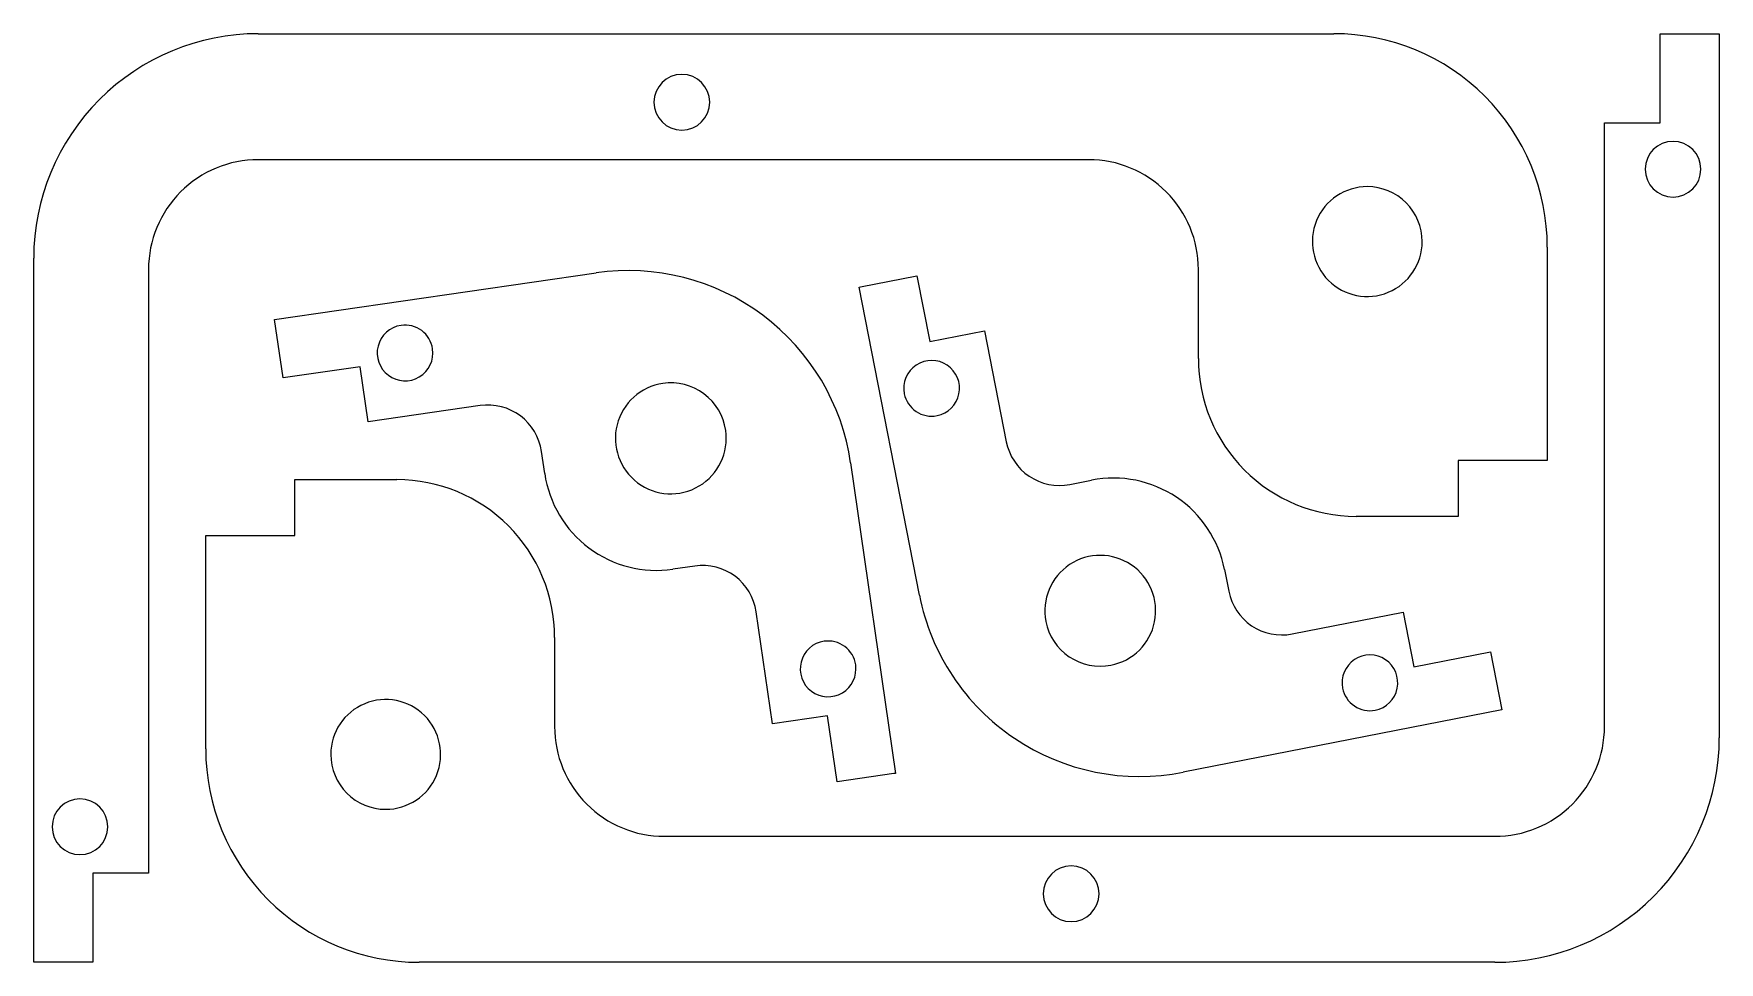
# Model space of a CAD drawing. Header units: metres. Extents: x 0 to 151, y 0 to 83.
import ezdxf

# ---------------------------------------------------------------- set-up
doc = ezdxf.new("R2010")
doc.units = ezdxf.units.M

msp = doc.modelspace()

# ---------------------------------------------------------------- linework, layer by layer
for p, q in [((20.150062, 83.304749), (116.649757, 83.304749)), ((145.933693, 75.299133), (145.933693, 83.299133)), ((145.933693, 83.299133), (151.233681, 83.299133)), ((151.233681, 83.299133), (151.233681, 20.150146)), ((140.933693, 21.150146), (140.933693, 75.299133)), ((140.933693, 75.299133), (145.933693, 75.299133)), ((94.649757, 72.0047), (20.150062, 72.0047)), ((135.799721, 64.154724), (135.799721, 45.004639)), ((0.0001, 0.007629), (0.0001, 63.154724)), ((10.299966, 62.154724), (10.299966, 8.007629)), ((104.499733, 54.154663), (104.499733, 62.154724)), ((21.616066, 57.668945), (50.464455, 61.84906)), ((74.048378, 60.559021), (74.195656, 60.58905)), ((79.467873, 32.939148), (74.048378, 60.559021)), ((74.195656, 60.58905), (79.249245, 61.579041)), ((79.249245, 61.579041), (80.404274, 55.689148)), ((22.376259, 52.419067), (21.616066, 57.668945)), ((80.404274, 55.689148), (85.310768, 56.649109)), ((85.310768, 56.649109), (87.264748, 46.699097)), ((29.303749, 53.429077), (22.376259, 52.419067)), ((30.020973, 48.479126), (29.303749, 53.429077)), ((40.065956, 49.939148), (30.020973, 48.479126)), ((45.848183, 43.849121), (45.561378, 45.829102)), ((73.296059, 44.799133), (77.333656, 16.944092)), ((135.649696, 45.004639), (127.799782, 45.004639)), ((127.799782, 45.004639), (127.799782, 40.004639)), ((135.799721, 45.004639), (135.649696, 45.004639)), ((23.433693, 38.299133), (23.433693, 43.299133)), ((23.433693, 43.299133), (32.583656, 43.299133)), ((92.957741, 42.869141), (94.920753, 43.249146)), ((127.799782, 40.004639), (118.649757, 40.004639)), ((15.433693, 19.150146), (15.433693, 38.299133)), ((15.433693, 38.299133), (15.583656, 38.299133)), ((15.583656, 38.299133), (23.433693, 38.299133)), ((59.328346, 35.549133), (57.349159, 35.259094)), ((106.834755, 35.249146), (107.219765, 33.289124)), ((66.27964, 21.404114), (64.823768, 31.439148)), ((112.912758, 29.459106), (122.87278, 31.419128)), ((122.87278, 31.419128), (123.835792, 26.508118)), ((46.733681, 29.149109), (46.733681, 21.150146)), ((123.835792, 26.508118), (130.704689, 27.85614)), ((130.704689, 27.85614), (131.724708, 22.655151)), ((71.227943, 22.122131), (66.27964, 21.404114)), ((72.088478, 16.184143), (71.227943, 22.122131)), ((131.724708, 22.655151), (103.119728, 17.043091)), ((77.185158, 16.922119), (72.088478, 16.184143)), ((77.333656, 16.944092), (77.185158, 16.922119)), ((56.583656, 11.30011), (131.083717, 11.30011)), ((10.299966, 8.007629), (5.299966, 8.007629)), ((5.299966, 8.007629), (5.299966, 0.007629)), ((5.299966, 0.007629), (0.0001, 0.007629)), ((131.083717, 0.000122), (34.583656, 0.000122))]:
    msp.add_line(p, q)
for centre, radius, start, end in [((20.15008, 63.154724), 20.149979, 89.999924, 180), ((116.649742, 64.154724), 19.150024, 359.999878, 89.999954), ((58.150032, 77.154724), 2.499969, 0, 180), ((58.150032, 77.154724), 2.499969, 180, 360), ((147.083717, 71.149231), 2.5, 0, 180), ((20.149996, 62.154724), 9.849976, 89.999611, 179.999695), ((94.649765, 62.154724), 9.849968, 0, 90.000084), ((147.083717, 71.149231), 2.5, 180, 360), ((119.650574, 64.65863), 4.926147, 90.009499, 225.008621), ((119.647255, 64.657288), 4.927544, 359.970215, 89.970284), ((119.650535, 64.655945), 4.924273, 224.987076, 359.986176), ((53.355305, 41.908325), 20.149191, 8.248737, 98.248825), ((33.318272, 54.663635), 2.501481, 98.256058, 233.255173), ((33.320442, 54.667847), 2.497593, 8.318822, 98.318909), ((33.315918, 54.666443), 2.502299, 233.335815, 8.334933), ((80.566261, 51.49231), 2.50103, 56.136288, 191.13855), ((80.565201, 51.493225), 2.500869, 281.102448, 56.104721), ((118.64975, 54.154663), 14.150024, 179.999969, 270.000061), ((57.162636, 47.005371), 4.975255, 98.247215, 233.246643), ((57.162517, 47.005554), 4.975083, 8.246169, 98.246254), ((40.758648, 45.136414), 4.852426, 8.207058, 98.207146), ((80.564583, 51.491333), 2.499171, 191.124756, 281.124847), ((57.162453, 47.005371), 4.97517, 233.248779, 8.248197), ((92.026222, 47.630615), 4.851738, 191.069351, 281.069427), ((32.583668, 29.149109), 14.150024, 359.999969, 90.000046), ((55.893677, 45.304565), 10.150366, 188.24411, 278.244202), ((96.877762, 33.292175), 10.14747, 11.119466, 101.119553), ((95.689918, 31.533447), 4.972566, 56.065567, 191.064987), ((60.021068, 30.74646), 4.852396, 8.20711, 98.207191), ((95.692337, 31.531738), 4.972661, 281.1008, 56.100231), ((111.98127, 34.220581), 4.851757, 191.068573, 281.068665), ((99.241821, 36.817017), 20.150591, 191.09549, 281.095581), ((95.693275, 31.535583), 4.976271, 191.081619, 281.081696), ((71.276558, 26.323547), 2.501465, 98.253395, 233.255661), ((71.274269, 26.323303), 2.501409, 8.200796, 98.200882), ((119.888344, 25.071655), 2.500353, 56.104008, 191.103119), ((71.276131, 26.321777), 2.499785, 233.239319, 8.241586), ((119.888481, 25.072205), 2.499833, 281.10083, 56.099934), ((119.887794, 25.072144), 2.499908, 191.116455, 281.116547), ((31.583675, 18.650391), 4.925004, 45.003674, 180.002777), ((31.583626, 18.650879), 4.924744, 270.000366, 44.999443), ((56.583679, 21.150085), 9.849998, 179.999649, 269.999725), ((131.083687, 21.150085), 9.849976, 270.000183, 0.000273), ((131.083702, 20.150085), 20.149979, 270.000122, 0.000174), ((34.583671, 19.150085), 19.149963, 179.999878, 269.999969), ((31.583164, 18.650635), 4.924496, 180.005692, 270.005768), ((4.150063, 12.157654), 2.5, 0, 180), ((4.150063, 12.157654), 2.5, 180, 360), ((93.083778, 6.150146), 2.5, 0, 180), ((93.083778, 6.150146), 2.5, 180, 360)]:
    msp.add_arc(centre, radius, start, end)

doc.saveas('drawing.dxf')
